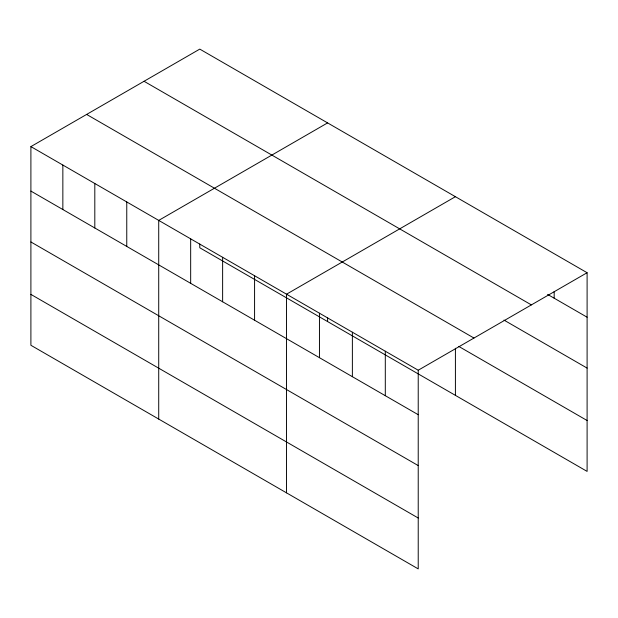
<?xml version="1.0" encoding="UTF-8"?>
<svg xmlns="http://www.w3.org/2000/svg" width="618" height="618" viewBox="0 0 618 618"><rect width="100%" height="100%" fill="white"/><g stroke="black" fill="none" stroke-linecap="round" stroke-linejoin="round"><path stroke-width="0.93" d="M30.9 146.605L418.224 370.228L418.224 568.892L30.9 345.277L30.9 146.605L199.776 49.108L587.1 272.723L587.1 471.395L199.776 247.772L199.776 244.01M327.594 122.897L158.718 220.402L158.718 419.074M455.412 196.694L286.536 294.191L286.536 492.863M418.224 370.228L587.1 272.723M547.594 294.4L587.1 317.204M144.048 81.282L531.372 304.898M503.971 320.093L587.1 368.089M86.628 114.43L473.952 338.046M458.703 346.381L587.1 420.51M30.9 191.086L418.224 414.709M30.9 241.97L418.224 465.586M30.9 294.392L418.224 518.015M554.176 291.572L554.176 298.2M455.412 348.251L455.412 395.365M385.3 351.217L385.3 395.698M352.376 332.206L352.376 376.694M327.594 317.799L327.594 321.569M319.452 313.202L319.452 357.683M254.577 275.744L254.577 320.224M222.627 257.297L222.627 301.777M190.668 238.849L190.668 283.33M126.76 201.955L126.76 246.435M94.809 183.5L94.809 227.988M62.851 165.052L62.851 209.533"/></g></svg>
